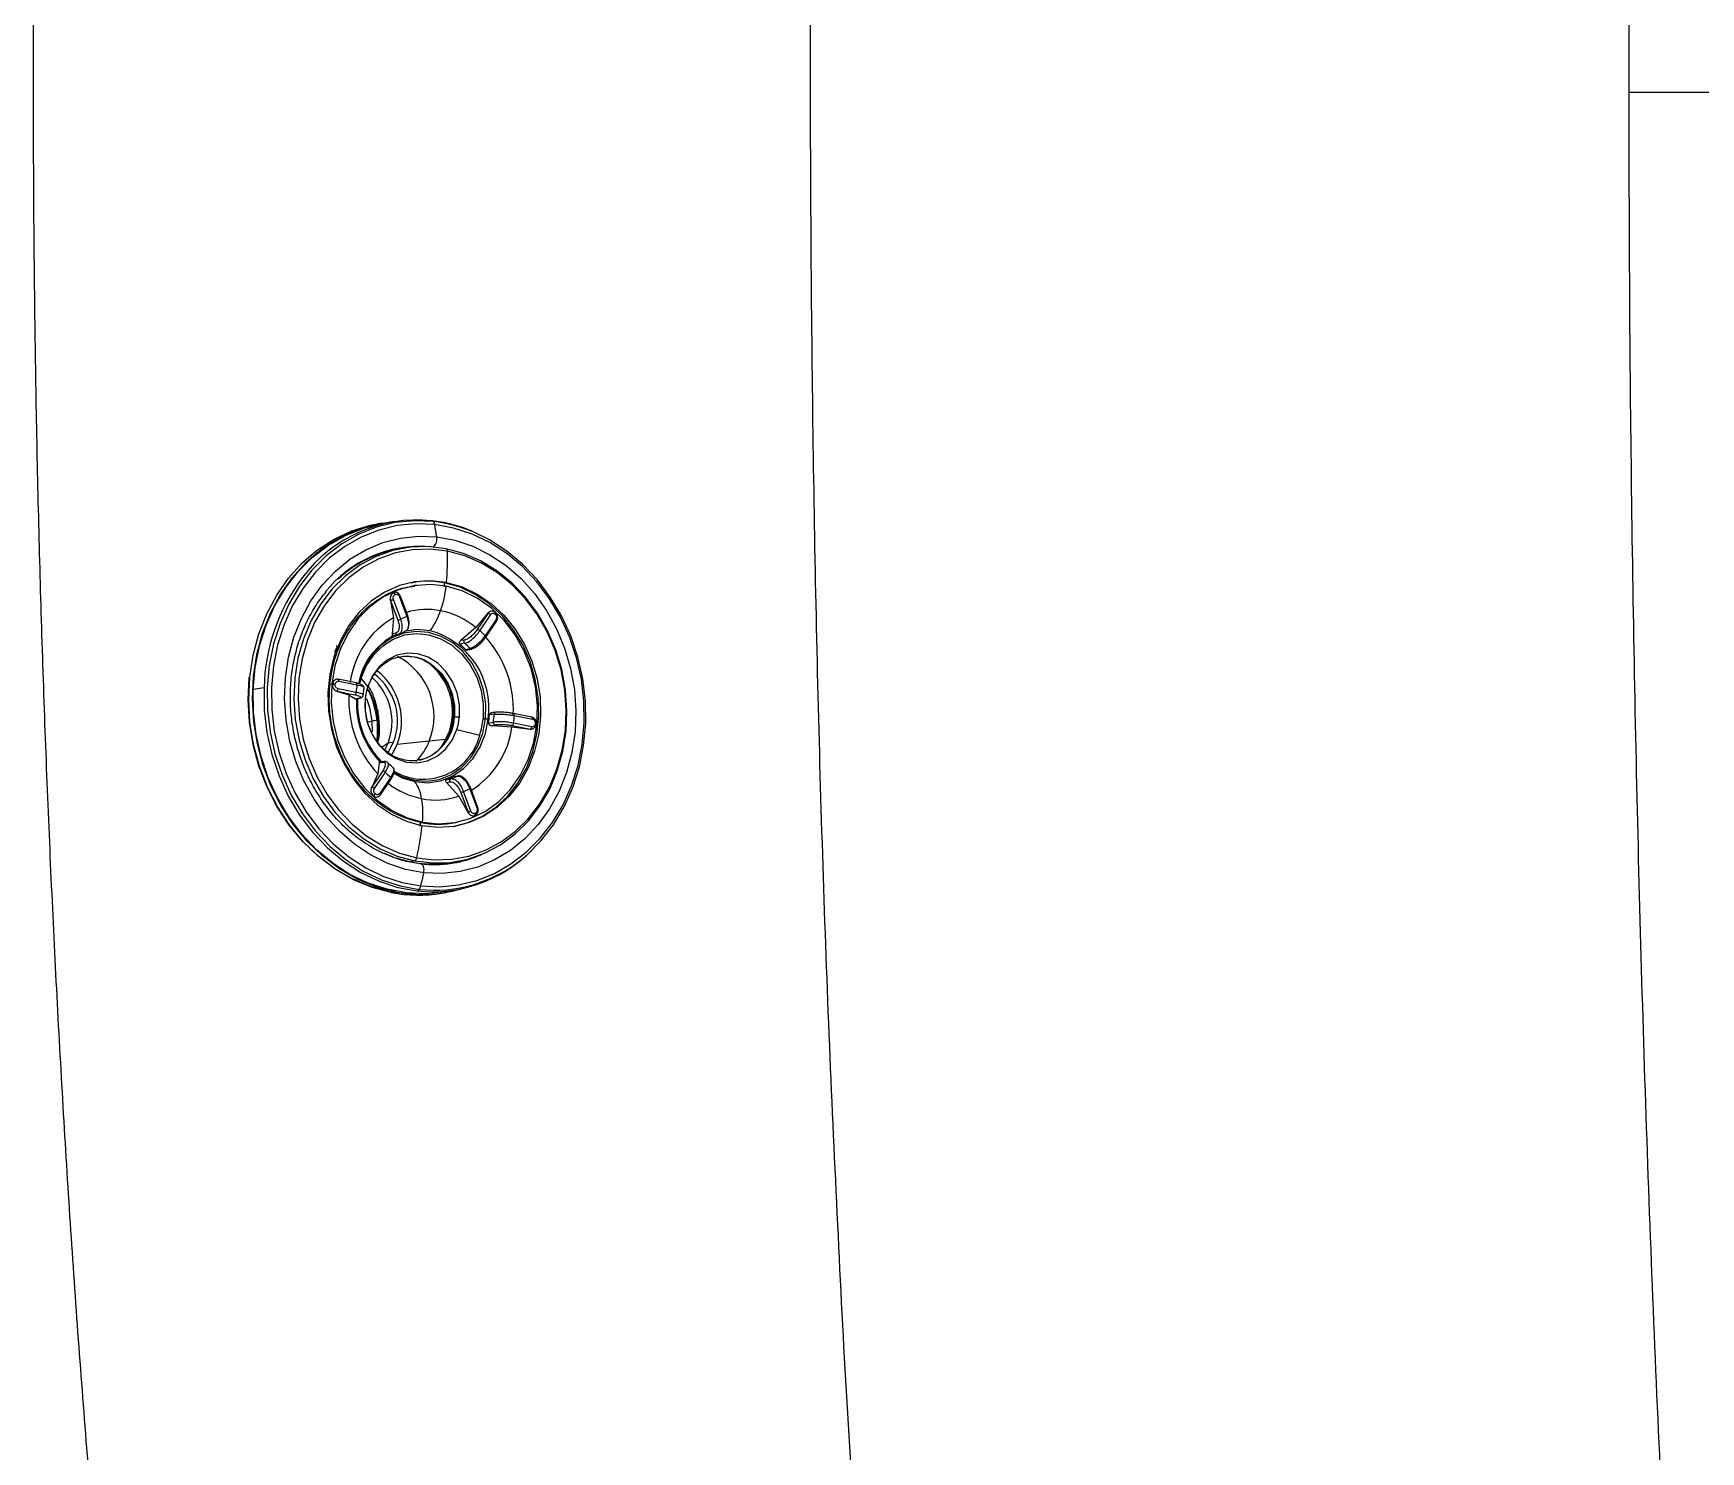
# Model space of a CAD drawing. Extents: x 939 to 1039, y 781 to 934.
# Drawn here: x 998.69 to 1007.59, y 815.24 to 822.81 of the extents above; entities that cross this region are included whole.
import ezdxf

# ---------------------------------------------------------------- set-up
doc = ezdxf.new("R2010")
doc.units = 0
doc.header["$MEASUREMENT"] = 0
doc.layers.add('1', color=4, linetype='Continuous')

# ---------------------------------------------------------------- blocks, each defined once
blk = doc.blocks.new('Envoy')
at = {"layer": '1', "color": 3, "linetype": 'Continuous', "lineweight": 25}
for p, q in [((61.8982, 21.0231), (61.8781, 21.0196)), ((61.9564, 21.0293), (61.8988, 21.0193)), ((62.0346, 20.8919), (62.0118, 20.8887)), ((61.9626, 20.651), (61.9642, 20.6517)), ((61.9715, 20.641), (61.9731, 20.6417)), ((62.0854, 20.6909), (62.0753, 20.6895)), ((62.2458, 20.7058), (62.2357, 20.7041)), ((61.9458, 20.6165), (61.947, 20.6106)), ((61.9474, 20.6107), (61.9458, 20.6165)), ((61.947, 20.6106), (61.9474, 20.6107)), ((61.947, 20.6106), (61.9631, 20.5184)), ((61.9474, 20.6107), (61.9861, 20.505)), ((62.0013, 20.5101), (61.9626, 20.6158)), ((61.9953, 20.6302), (62.034, 20.5244)), ((61.9962, 20.6387), (61.9988, 20.6332)), ((62.039, 20.5274), (62.0004, 20.6332)), ((61.9631, 20.5184), (61.9556, 20.4324)), ((62.4014, 20.4661), (62.3216, 20.3961)), ((62.4668, 20.5417), (62.4014, 20.4661)), ((62.4673, 20.5417), (62.4092, 20.4549)), ((62.4232, 20.4484), (62.4813, 20.5352)), ((62.5099, 20.5089), (62.4518, 20.4221)), ((62.4556, 20.4144), (62.5136, 20.5013)), ((62.4707, 20.546), (62.4668, 20.5417)), ((62.4668, 20.5417), (62.4673, 20.5417)), ((62.4673, 20.5417), (62.4707, 20.546)), ((62.505, 20.5378), (62.5064, 20.5365)), ((62.5083, 20.5442), (62.5069, 20.5455)), ((62.5136, 20.5365), (62.5074, 20.5446)), ((62.5148, 20.5054), (62.5121, 20.5004)), ((61.9734, 20.4358), (61.9556, 20.4324)), ((61.9825, 20.4282), (61.9609, 20.4241)), ((61.9871, 20.429), (61.9966, 20.4349)), ((62.0299, 20.4478), (62.0325, 20.4511)), ((62.3418, 20.3816), (62.3156, 20.3779)), ((62.3394, 20.3986), (62.3216, 20.3961)), ((61.6503, 20.3372), (61.6621, 20.3631)), ((61.6621, 20.3636), (61.6624, 20.3641)), ((62.3475, 20.3486), (62.3719, 20.3538)), ((62.3598, 20.3467), (62.3804, 20.3511)), ((61.8251, 20.151), (61.7905, 20.1962)), ((61.2719, 20.1448), (61.2142, 20.1348)), ((61.6334, 20.1642), (61.6231, 20.1625)), ((61.6372, 20.1624), (61.6374, 20.1644)), ((61.652, 20.1613), (61.6522, 20.1633)), ((61.6547, 20.1277), (61.6594, 20.126)), ((61.6598, 20.1261), (61.6547, 20.1277)), ((61.6594, 20.126), (61.6598, 20.1261)), ((61.6594, 20.126), (61.725, 20.1065)), ((61.6598, 20.1261), (61.7565, 20.1072)), ((61.661, 20.1904), (61.6663, 20.1899)), ((61.7636, 20.1198), (61.6669, 20.1387)), ((61.7639, 20.171), (61.6672, 20.1899)), ((61.671, 20.1794), (61.7677, 20.1605)), ((61.7251, 20.1065), (61.7623, 20.0845)), ((61.7795, 20.0883), (61.7623, 20.0845)), ((61.7632, 20.084), (61.7831, 20.0885)), ((61.8251, 19.9628), (61.8479, 19.9668)), ((61.8479, 19.9668), (61.8498, 19.9103)), ((62.4702, 19.9552), (62.4956, 19.9608)), ((62.5, 20.0037), (62.4748, 20.0005)), ((62.4874, 19.9428), (62.5047, 19.9466)), ((62.4874, 19.9428), (62.5951, 19.9365)), ((62.5951, 19.9365), (62.6926, 19.9241)), ((62.5963, 19.9431), (62.693, 19.9242)), ((62.7001, 19.9368), (62.6033, 19.9557)), ((62.7004, 19.988), (62.6037, 20.0069)), ((62.6074, 19.9964), (62.7041, 19.9775)), ((62.6994, 19.9881), (62.7045, 19.9865)), ((62.7115, 19.9821), (62.7045, 19.9865)), ((62.719, 19.9549), (62.7188, 19.9529)), ((62.7245, 19.9507), (62.7247, 19.9527)), ((61.9336, 19.8483), (61.9016, 19.8276)), ((61.9169, 19.8134), (61.9336, 19.8483)), ((61.9629, 19.854), (61.9336, 19.8483)), ((61.9531, 19.7864), (61.9826, 19.8427)), ((62.1532, 19.8593), (61.9826, 19.8427)), ((62.2412, 19.869), (62.1532, 19.8593)), ((62.2695, 19.9224), (62.2464, 19.8691)), ((62.3007, 19.9225), (62.4229, 19.8925)), ((62.693, 19.9242), (62.6926, 19.9241)), ((62.6926, 19.9241), (62.6982, 19.9238)), ((62.6982, 19.9238), (62.693, 19.9242)), ((61.9107, 19.7511), (61.8842, 19.7476)), ((61.8792, 19.6847), (61.8467, 19.6137)), ((61.9052, 19.7006), (61.8471, 19.6138)), ((61.8612, 19.6073), (61.9192, 19.6941)), ((61.8864, 19.7448), (61.8792, 19.6847)), ((61.8864, 19.7448), (61.9042, 19.7472)), ((61.9478, 19.6678), (61.8897, 19.581)), ((62.3034, 19.6732), (62.2791, 19.6693)), ((61.8444, 19.6088), (61.8471, 19.6138)), ((61.8467, 19.6137), (61.8444, 19.6088)), ((61.8471, 19.6138), (61.8467, 19.6137)), ((61.8661, 19.5784), (61.8647, 19.5797)), ((61.892, 19.5724), (61.8885, 19.5682)), ((61.8935, 19.5733), (61.9516, 19.6602)), ((62.2427, 19.6533), (62.269, 19.658)), ((62.2455, 19.6395), (62.2634, 19.6427)), ((62.2455, 19.6395), (62.3109, 19.567)), ((62.3218, 19.5867), (62.3605, 19.4809)), ((62.3757, 19.486), (62.337, 19.5918)), ((62.3697, 19.6061), (62.4084, 19.5004)), ((62.4134, 19.5034), (62.3748, 19.6091)), ((61.8552, 19.5686), (61.8538, 19.5699)), ((62.311, 19.567), (62.3601, 19.4808)), ((62.2953, 19.4267), (62.3052, 19.4287)), ((62.3605, 19.4809), (62.3601, 19.4808)), ((62.3601, 19.4808), (62.363, 19.4755)), ((62.363, 19.4755), (62.3605, 19.4809)), ((62.3986, 19.4635), (62.397, 19.4628)), ((62.3996, 19.4752), (62.398, 19.4745)), ((62.0757, 19.2212), (62.0529, 19.2165)), ((62.3028, 19.2177), (62.3253, 19.2224)), ((61.9508, 19.0525), (61.9709, 19.056)), ((62.2211, 19.0493), (62.2412, 19.0528)), ((62.2405, 19.0567), (62.2982, 19.0667))]:
    blk.add_line(p, q, dxfattribs=at)
at = {"layer": '1', "color": 3, "linetype": 'Continuous', "lineweight": 25, "flags": 128}
for points in [[(61.1956, 20.2013), (61.2138, 20.3184), (61.2441, 20.4314), (61.2862, 20.5386), (61.3394, 20.6385), (61.4029, 20.7296), (61.4759, 20.8105), (61.5573, 20.8801), (61.6458, 20.9373), (61.7402, 20.9815), (61.8392, 21.0117), (61.8781, 21.0196)], [(61.9709, 19.056), (61.8687, 19.0832), (61.7694, 19.1244), (61.6745, 19.1789), (61.5854, 19.246), (61.5033, 19.3246), (61.4295, 19.4136), (61.365, 19.5117), (61.3108, 19.6174), (61.2676, 19.7293), (61.2362, 19.8457), (61.2169, 19.9649), (61.2101, 20.0852), (61.2158, 20.2048), (61.2339, 20.3219), (61.2642, 20.4349), (61.3063, 20.5421), (61.3595, 20.642), (61.423, 20.7331), (61.496, 20.814), (61.5774, 20.8836), (61.6659, 20.9409), (61.7603, 20.985), (61.8593, 21.0152), (61.9613, 21.0313), (61.9752, 21.0324)], [(61.2142, 20.1348), (61.2251, 20.2531), (61.2482, 20.3683), (61.2834, 20.4786), (61.33, 20.5825), (61.3874, 20.6785), (61.4547, 20.7652), (61.531, 20.8412), (61.6151, 20.9056), (61.7059, 20.9573), (61.802, 20.9955), (61.8988, 21.0193)], [(62.1763, 21.0308), (62.0736, 21.0353), (61.9719, 21.0253), (61.8725, 21.0012), (61.7771, 20.9632), (61.6869, 20.9118), (61.6033, 20.8479), (61.5275, 20.7724), (61.4606, 20.6863), (61.4036, 20.5909), (61.3573, 20.4877), (61.3224, 20.378), (61.2994, 20.2636), (61.2886, 20.1461), (61.2903, 20.0272), (61.3043, 19.9086), (61.3304, 19.792), (61.3684, 19.6793), (61.4175, 19.5719), (61.4772, 19.4715), (61.5465, 19.3795), (61.6245, 19.2973), (61.7099, 19.2261), (61.8016, 19.1669), (61.8982, 19.1206), (61.9983, 19.0878), (62.1005, 19.0691)], [(62.1831, 21.0148), (62.0822, 21.0191), (61.9822, 21.0094), (61.8847, 20.9856), (61.7909, 20.9483), (61.7023, 20.8979), (61.6202, 20.8351), (61.5457, 20.7609), (61.48, 20.6763), (61.424, 20.5826), (61.3786, 20.4812), (61.3443, 20.3735), (61.3217, 20.2611), (61.3111, 20.1457), (61.3127, 20.0289), (61.3264, 19.9124), (61.3521, 19.7979), (61.3894, 19.6871), (61.4377, 19.5816), (61.4963, 19.483), (61.5644, 19.3927), (61.641, 19.312), (61.7249, 19.242), (61.815, 19.1839), (61.9099, 19.1383), (62.0082, 19.1062), (62.1086, 19.0878)], [(62.1086, 19.0878), (62.2095, 19.0834), (62.3094, 19.0932), (62.407, 19.1169), (62.5008, 19.1542), (62.5894, 19.2047), (62.6715, 19.2674), (62.7459, 19.3417), (62.8116, 19.4262), (62.8676, 19.5199), (62.9131, 19.6213), (62.9474, 19.729), (62.97, 19.8414), (62.9806, 19.9568), (62.979, 20.0737), (62.9652, 20.1902), (62.9395, 20.3046), (62.9023, 20.4154), (62.854, 20.5209), (62.7953, 20.6195), (62.7272, 20.7098), (62.6507, 20.7906), (62.5667, 20.8605), (62.4767, 20.9187), (62.3818, 20.9642), (62.2834, 20.9964), (62.1831, 21.0148)], [(62.1242, 19.1575), (62.0271, 19.1755), (61.9322, 19.2075), (61.8408, 19.2527), (61.7545, 19.3106), (61.6745, 19.3802), (61.6021, 19.4604), (61.5386, 19.55), (61.4848, 19.6475), (61.4416, 19.7515), (61.4098, 19.8601), (61.3898, 19.9719), (61.3819, 20.0849), (61.3862, 20.1974), (61.4027, 20.3077), (61.4312, 20.4139), (61.4711, 20.5145), (61.5219, 20.6078), (61.5827, 20.6924), (61.6526, 20.7668), (61.7305, 20.8301), (61.8152, 20.881), (61.9052, 20.919), (61.9993, 20.9433), (62.0959, 20.9535), (62.1934, 20.9496)], [(62.1934, 20.9496), (62.2905, 20.9315), (62.3854, 20.8996), (62.4768, 20.8543), (62.5631, 20.7964), (62.6431, 20.7268), (62.7155, 20.6466), (62.779, 20.557), (62.8328, 20.4595), (62.876, 20.3556), (62.9078, 20.2469), (62.9278, 20.1352), (62.9357, 20.0221), (62.9314, 19.9096), (62.9149, 19.7994), (62.8864, 19.6931), (62.8465, 19.5925), (62.7957, 19.4992), (62.7349, 19.4147), (62.665, 19.3402), (62.5871, 19.277), (62.5024, 19.226), (62.4124, 19.1881), (62.3183, 19.1638), (62.2217, 19.1535), (62.1242, 19.1575)], [(62.644, 19.2274), (62.6735, 19.252), (62.7493, 19.3276), (62.8162, 19.4137), (62.8732, 19.509), (62.9195, 19.6123), (62.9544, 19.7219), (62.9774, 19.8363), (62.9882, 19.9538), (62.9866, 20.0728), (62.9726, 20.1914), (62.9464, 20.3079), (62.9085, 20.4207), (62.8593, 20.5281), (62.7996, 20.6285), (62.7303, 20.7204), (62.6524, 20.8026), (62.5669, 20.8738), (62.4752, 20.933), (62.3906, 20.9744)], [(62.2432, 20.8859), (62.148, 20.8973), (62.053, 20.8942), (61.9598, 20.8767), (61.87, 20.8451), (61.7852, 20.8), (61.7068, 20.7421), (61.6361, 20.6725), (61.5744, 20.5922), (61.5227, 20.5027), (61.4819, 20.4056), (61.4527, 20.3024), (61.4356, 20.195), (61.4308, 20.0851), (61.4386, 19.9747), (61.4586, 19.8657), (61.4907, 19.7598), (61.5342, 19.659), (61.5884, 19.565), (61.6523, 19.4793), (61.725, 19.4034), (61.805, 19.3387), (61.8912, 19.2862), (61.9819, 19.2468), (62.0757, 19.2212)], [(62.2513, 20.8727), (62.1578, 20.8838), (62.0645, 20.8808), (61.973, 20.8636), (61.8848, 20.8326), (61.8015, 20.7883), (61.7245, 20.7315), (61.6551, 20.663), (61.5945, 20.5842), (61.5438, 20.4964), (61.5037, 20.4009), (61.475, 20.2996), (61.4582, 20.1941), (61.4535, 20.0862), (61.4611, 19.9778), (61.4808, 19.8707), (61.5123, 19.7668), (61.555, 19.6678), (61.6082, 19.5754), (61.671, 19.4913), (61.7424, 19.4168), (61.821, 19.3532), (61.9056, 19.3016), (61.9947, 19.2629), (62.0868, 19.2378)], [(62.1316, 20.8978), (62.0707, 20.8981), (61.9905, 20.8894)], [(62.0757, 19.2212), (62.1709, 19.2099), (62.2659, 19.213), (62.3591, 19.2304), (62.4488, 19.262), (62.5336, 19.3071), (62.612, 19.365), (62.6827, 19.4347), (62.7444, 19.5149), (62.7961, 19.6044), (62.8369, 19.7015), (62.8662, 19.8047), (62.8833, 19.9121), (62.888, 20.022), (62.8803, 20.1324), (62.8602, 20.2414), (62.8282, 20.3473), (62.7847, 20.4481), (62.7305, 20.5421), (62.6665, 20.6278), (62.5939, 20.7037), (62.5138, 20.7684), (62.4277, 20.821), (62.3369, 20.8603), (62.2432, 20.8859)], [(62.0868, 19.2378), (62.1803, 19.2267), (62.2736, 19.2297), (62.3651, 19.2469), (62.4532, 19.2779), (62.5365, 19.3222), (62.6135, 19.379), (62.6829, 19.4474), (62.7436, 19.5262), (62.7943, 19.6141), (62.8344, 19.7095), (62.8631, 19.8108), (62.8799, 19.9163), (62.8846, 20.0242), (62.877, 20.1327), (62.8573, 20.2397), (62.8258, 20.3437), (62.7831, 20.4427), (62.7299, 20.535), (62.6671, 20.6192), (62.5957, 20.6937), (62.5171, 20.7573), (62.4325, 20.8089), (62.3434, 20.8475), (62.2513, 20.8727)], [(62.2458, 20.7058), (62.161, 20.715), (62.0766, 20.7095), (61.9946, 20.6894), (61.9167, 20.6552), (61.8447, 20.6076), (61.7802, 20.5478), (61.7247, 20.4769), (61.6793, 20.3968), (61.6451, 20.309), (61.6229, 20.2156), (61.6132, 20.1186), (61.6161, 20.0203), (61.6316, 19.9229), (61.6594, 19.8284), (61.6988, 19.739), (61.749, 19.6567), (61.8088, 19.5834), (61.877, 19.5207), (61.9519, 19.4699), (62.0319, 19.4323), (62.1152, 19.4086)], [(62.2439, 20.6865), (62.1576, 20.6955), (62.0717, 20.6887), (61.9886, 20.6665), (61.9102, 20.6292), (61.8385, 20.5778), (61.7751, 20.5136), (61.7218, 20.4382), (61.6798, 20.3534), (61.65, 20.2613), (61.6334, 20.1642)], [(62.2458, 20.7058), (62.3291, 20.6821), (62.4091, 20.6445), (62.484, 20.5938), (62.5522, 20.531), (62.612, 20.4577), (62.6622, 20.3755), (62.7016, 20.2861), (62.7294, 20.1916), (62.7449, 20.0941), (62.7478, 19.9958), (62.7381, 19.8989), (62.7159, 19.8055), (62.6817, 19.7177), (62.6363, 19.6375), (62.5808, 19.5667), (62.5163, 19.5068), (62.4443, 19.4593), (62.3664, 19.4251), (62.2844, 19.405), (62.2, 19.3995), (62.1152, 19.4086)], [(62.2837, 19.4048), (62.3564, 19.4233), (62.4343, 19.4575), (62.5062, 19.5051), (62.5707, 19.5649), (62.6263, 19.6358), (62.6716, 19.7159), (62.7058, 19.8037), (62.728, 19.8971), (62.7378, 19.9941), (62.7349, 20.0924), (62.7193, 20.1899), (62.6915, 20.2843), (62.6521, 20.3737), (62.6019, 20.456), (62.5421, 20.5293), (62.474, 20.592), (62.3991, 20.6428), (62.319, 20.6804), (62.2357, 20.7041)], [(62.7279, 19.9503), (62.731, 20.0501), (62.7206, 20.15), (62.697, 20.2477), (62.6606, 20.3406), (62.6123, 20.4266), (62.5535, 20.5035), (62.4855, 20.5694), (62.4099, 20.6227), (62.3288, 20.662), (62.2439, 20.6865)], [(61.9953, 20.6302), (61.997, 20.6309), (61.9984, 20.6316), (61.9994, 20.6322), (62.0001, 20.6327), (62.0004, 20.6331), (62.0002, 20.6333), (61.9997, 20.6333), (61.9988, 20.6332)], [(62.4545, 19.9783), (62.4556, 20.0565), (62.4436, 20.1342), (62.4188, 20.2085), (62.3821, 20.2765), (62.3352, 20.3357), (62.2796, 20.3836), (62.2176, 20.4186), (62.1515, 20.4392), (62.0839, 20.4447), (62.0174, 20.4349), (61.9545, 20.41), (61.8976, 20.3712), (61.849, 20.3198), (61.8105, 20.2579), (61.7835, 20.1878), (61.7781, 20.1663)], [(61.7905, 20.1962), (61.8185, 20.2625), (61.8573, 20.3207), (61.9055, 20.3684), (61.9612, 20.404), (62.0223, 20.4262), (62.0866, 20.434), (62.1517, 20.4271), (62.2151, 20.406), (62.2744, 20.3712), (62.3274, 20.3243), (62.3722, 20.2668), (62.407, 20.201), (62.4305, 20.1293), (62.4419, 20.0544), (62.4407, 19.9791)], [(62.1581, 20.4489), (62.089, 20.4545), (62.0297, 20.4466)], [(62.3142, 19.9877), (62.3143, 20.053), (62.302, 20.1175), (62.2777, 20.1781), (62.2427, 20.2315), (62.1988, 20.2753), (62.148, 20.3071), (62.093, 20.3255), (62.0365, 20.3294), (61.9814, 20.3188), (61.9303, 20.2941), (61.8858, 20.2565), (61.8501, 20.208), (61.8251, 20.151)], [(61.9953, 20.3101), (62.0215, 20.3135), (62.0756, 20.31), (62.1283, 20.2927), (62.1769, 20.2623), (62.2191, 20.2206), (62.2527, 20.1695), (62.276, 20.1116), (62.2879, 20.0498), (62.2878, 19.9873)], [(62.0846, 19.0429), (62.0473, 19.044), (61.9442, 19.0569), (61.8426, 19.084), (61.7439, 19.125), (61.6496, 19.1792), (61.5609, 19.2458), (61.4793, 19.3239), (61.4059, 19.4124), (61.3418, 19.5099), (61.2879, 19.6151), (61.245, 19.7264), (61.2138, 19.8421), (61.1946, 19.9606), (61.1878, 20.0802), (61.1934, 20.1991)], [(61.9508, 19.0525), (61.8486, 19.0797), (61.7493, 19.1209), (61.6544, 19.1754), (61.5653, 19.2425), (61.4832, 19.3211), (61.4094, 19.4101), (61.3449, 19.5081), (61.2907, 19.6139), (61.2475, 19.7258), (61.2161, 19.8422), (61.1968, 19.9614), (61.19, 20.0817), (61.1956, 20.2013)], [(61.1956, 20.2013), (61.1947, 20.2011), (61.194, 20.2009), (61.1934, 20.2006), (61.1931, 20.2003), (61.1929, 20.2001), (61.1929, 20.1997), (61.1931, 20.1994), (61.1934, 20.1991)], [(62.2405, 19.0567), (62.2373, 19.0561), (62.1349, 19.0462), (62.0315, 19.0506), (61.9287, 19.0695), (61.8279, 19.1025), (61.7306, 19.1491), (61.6383, 19.2087), (61.5523, 19.2804), (61.4738, 19.3631), (61.4041, 19.4557), (61.344, 19.5567), (61.2945, 19.6648), (61.2563, 19.7783), (61.23, 19.8957), (61.2159, 20.015), (61.2142, 20.1348)], [(61.2719, 20.1448), (61.2735, 20.0251), (61.2876, 19.9057), (61.3139, 19.7884), (61.3521, 19.6749), (61.4016, 19.5668), (61.4617, 19.4657), (61.5315, 19.3731), (61.6099, 19.2904), (61.696, 19.2187), (61.7883, 19.1591), (61.8855, 19.1125), (61.9863, 19.0795), (62.0891, 19.0607)], [(61.6334, 20.1642), (61.6302, 20.0644), (61.6406, 19.9645), (61.6643, 19.8668), (61.7007, 19.7739), (61.7489, 19.6879), (61.8078, 19.611), (61.8758, 19.5451), (61.9513, 19.4918), (62.0325, 19.4525), (62.1173, 19.428)], [(61.8116, 20.0858), (61.8115, 20.0205), (61.8238, 19.956), (61.8481, 19.8954), (61.8831, 19.842), (61.9271, 19.7982), (61.9778, 19.7664), (62.0328, 19.748), (62.0893, 19.7441), (62.1444, 19.7547), (62.1956, 19.7794), (62.24, 19.817), (62.2757, 19.8655), (62.3007, 19.9225)], [(61.8183, 20.0871), (61.8346, 20.0389), (61.8479, 19.9668)], [(61.8748, 19.9697), (61.8759, 19.8929), (61.8733, 19.8674)], [(61.964, 19.6938), (62.0061, 19.6719), (62.0722, 19.6513), (62.1398, 19.6458), (62.2063, 19.6557), (62.2692, 19.6805), (62.3261, 19.7194), (62.3747, 19.7707), (62.4132, 19.8327), (62.4402, 19.9028), (62.4545, 19.9783)], [(62.0771, 19.6437), (62.1461, 19.638), (62.2141, 19.6481), (62.2784, 19.6735), (62.3365, 19.7132), (62.3862, 19.7657), (62.4255, 19.829), (62.4531, 19.9006), (62.4677, 19.9779)], [(62.1173, 19.428), (62.2037, 19.419), (62.2895, 19.4258), (62.3726, 19.448), (62.4511, 19.4853), (62.5228, 19.5367), (62.5861, 19.6009), (62.6395, 19.6763), (62.6815, 19.7611), (62.7112, 19.8532), (62.7279, 19.9503)], [(62.7238, 19.9501), (62.7243, 19.9504), (62.7245, 19.9507), (62.7244, 19.951), (62.7239, 19.9514), (62.723, 19.9518), (62.7219, 19.9522), (62.7205, 19.9525), (62.7188, 19.9529)], [(61.9333, 19.7986), (61.9356, 19.8019), (61.9629, 19.854)], [(62.2151, 19.8249), (62.2355, 19.8555), (62.261, 19.9134)], [(61.9636, 19.6889), (62.0095, 19.6647), (62.0771, 19.6437)], [(61.9142, 19.2597), (61.9555, 19.2434), (62.0529, 19.2165)], [(62.1242, 19.1575), (62.1254, 19.1666), (62.1256, 19.1758), (62.1247, 19.1844), (62.1227, 19.192), (62.1197, 19.1982), (62.116, 19.2026), (62.1117, 19.205), (62.107, 19.2053)]]:
    blk.add_lwpolyline(points, dxfattribs=at)
at = {"layer": '1', "color": 3, "linetype": 'Continuous', "lineweight": 25}
for centre, radius, start, end in [((62.0877, 20.2782), 0.7612, 84.13586, 143.52638), ((62.1671, 21.024), 0.0116, 36.4829, 97.86528), ((62.1487, 21.0098), 0.0347, 8.23006, 37.27671), ((62.086, 20.2532), 0.7829, 67.10665, 83.37707), ((60.9081, 20.7789), 1.2966, 7.56603, 10.48331), ((62.1426, 20.9373), 0.0523, 307.03168, 13.57677), ((62.1044, 20.252), 0.6468, 85.69461, 141.68438), ((62.1054, 20.2493), 0.6463, 98.32699, 132.72648), ((62.2409, 20.8754), 0.0107, 345.12994, 77.84076), ((60.6821, 20.8412), 1.5696, 355.0528, 1.15014), ((62.2903, 20.1191), 1.0188, 143.10666, 178.55295), ((61.9573, 20.6374), 0.0146, 14.53955, 68.88359), ((61.9589, 20.6381), 0.0147, 14.5489, 68.88175), ((61.6764, 20.7482), 0.5709, 340.27815, 353.79859), ((60.6182, 20.8415), 1.6233, 354.47116, 355.14382), ((61.9282, 20.6929), 0.0844, 283.15318, 294.0536), ((62.1405, 20.1856), 0.3771, 78.78543, 106.72203), ((61.8269, 20.6898), 0.4096, 323.96812, 340.86061), ((62.1278, 20.1334), 0.4307, 50.56676, 78.48869), ((62.1963, 20.112), 0.4685, 119.84568, 172.64762), ((61.9669, 20.5872), 0.0845, 283.16413, 294.05587), ((62.1655, 20.1806), 0.3682, 110.93241, 116.48836), ((62.0315, 20.5343), 0.0102, 283.91549, 317.51833), ((62.4658, 20.5202), 0.0215, 44.17227, 86.22031), ((62.5024, 20.5422), 0.00511, 300.24607, 45.38056), ((62.5009, 20.542), 0.00774, 314.91744, 16.20799), ((62.5071, 20.5028), 0.00667, 346.8673, 66.00826), ((62.1362, 20.0986), 0.3668, 116.34683, 169.20093), ((62.0451, 20.0374), 0.4268, 351.98708, 74.65011), ((62.0613, 20.0698), 0.3995, 44.25397, 50.47106), ((62.0867, 20.0743), 0.3993, 44.42148, 50.3022), ((62.4078, 20.4334), 0.0215, 44.16245, 86.24593), ((62.116, 20.086), 0.4751, 45.01729, 49.70437), ((62.4508, 20.4172), 0.00495, 311.99993, 77.85407), ((62.0232, 20.0298), 0.5791, 357.24709, 41.67044), ((61.6457, 20.3352), 0.00501, 316.79647, 23.14212), ((61.6548, 20.3627), 0.00726, 3.18393, 68.03398), ((61.8208, 19.9929), 0.3582, 338.10722, 62.91054), ((61.9522, 20.0169), 0.3256, 341.48098, 60.14084), ((62.186, 20.0702), 0.4151, 162.31914, 166.80157), ((61.639, 19.9626), 0.3159, 338.79566, 48.023), ((61.6715, 19.9678), 0.3129, 338.66822, 52.84058), ((61.6647, 19.9667), 0.3412, 338.69342, 51.91649), ((61.9743, 20.0222), 0.3105, 353.17666, 56.39264), ((61.6402, 20.1016), 0.0609, 78.82812, 92.8778), ((61.6404, 20.1038), 0.0606, 78.79822, 92.90771), ((61.6526, 20.1384), 0.0143, 300.37419, 1.29247), ((61.6637, 20.1824), 0.00793, 337.19483, 70.83044), ((62.3023, 20.0785), 0.578, 177.22281, 222.94217), ((61.7493, 20.1195), 0.0143, 300.3804, 1.27814), ((62.3155, 20.0848), 0.553, 172.1371, 176.37298), ((61.7632, 20.1679), 0.0032, 47.30666, 78.11234), ((61.756, 20.1629), 0.0119, 348.08381, 37.9708), ((62.1299, 20.0542), 0.3198, 162.38568, 174.32493), ((61.4228, 19.9257), 0.4541, 5.56958, 27.17928), ((61.488, 19.9367), 0.3944, 349.16428, 29.88938), ((62.225, 20.0643), 0.4601, 177.35731, 223.88425), ((62.2164, 20.0628), 0.4496, 177.06236, 224.80105), ((62.2086, 20.0616), 0.4383, 176.5979, 225.36883), ((61.8109, 20.0834), 0.00258, 5.56827, 73.34907), ((61.8978, 19.6373), 0.3332, 93.96078, 98.60974), ((62.041, 19.9979), 0.247, 283.90224, 357.53774), ((61.975, 20.0159), 0.309, 342.38544, 354.32342), ((62.2884, 19.9775), 0.00983, 93.91177, 127.01478), ((62.3029, 19.8639), 0.1243, 84.78196, 96.9796), ((61.996, 20.0193), 0.3198, 342.38409, 354.32454), ((62.1278, 19.9975), 0.4712, 302.16224, 352.56676), ((62.0177, 20.0212), 0.4251, 342.3848, 354.3256), ((62.4853, 20.6376), 0.66, 266.13003, 267.32565), ((62.4817, 20.5599), 0.5822, 267.31746, 268.62071), ((62.0104, 20.0243), 0.465, 351.44429, 357.0635), ((62.0361, 20.0287), 0.4645, 351.59629, 356.91423), ((62.5891, 19.9554), 0.0142, 300.35604, 1.29342), ((62.6001, 19.9995), 0.00794, 337.22024, 70.80618), ((62.0555, 20.0314), 0.5531, 352.13586, 356.37094), ((62.6858, 19.9365), 0.0143, 300.38846, 1.27008), ((62.6958, 19.9805), 0.00883, 340.32107, 59.02536), ((62.7199, 19.9486), 0.00631, 39.55667, 97.80054), ((62.1228, 19.9658), 0.3089, 238.93935, 346.27594), ((61.8759, 19.9655), 0.297, 314.11788, 339.04314), ((62.2435, 19.9387), 0.0307, 304.61119, 327.79711), ((61.9038, 19.6791), 0.0215, 44.18362, 86.22477), ((62.255, 20.0302), 0.4751, 225.01729, 229.70437), ((61.9451, 19.6617), 0.00664, 346.6582, 66.23145), ((62.1367, 19.9442), 0.3097, 290.02472, 297.394), ((62.1621, 19.9481), 0.3091, 290.22081, 297.19916), ((61.8457, 19.5923), 0.0215, 44.16923, 86.21971), ((61.8417, 19.5943), 0.0272, 296.28258, 327.50194), ((61.8432, 19.593), 0.0271, 296.25559, 327.51525), ((61.8858, 19.5743), 0.00776, 353.23351, 59.65613), ((62.1984, 19.9735), 0.4291, 232.08653, 258.51474), ((61.8963, 19.5198), 0.2192, 8.71744, 34.4289), ((62.3026, 19.6689), 0.0845, 283.16834, 294.05434), ((62.2058, 19.9349), 0.3673, 290.92633, 296.49445), ((62.3673, 19.616), 0.0102, 283.88046, 317.51408), ((62.1862, 19.9226), 0.3768, 258.7798, 289.32914), ((61.6599, 19.4745), 0.4598, 354.19746, 9.82904), ((62.3413, 19.5631), 0.0844, 283.15082, 294.05328), ((62.4059, 19.5103), 0.0102, 283.98199, 317.4635), ((60.3742, 19.6108), 1.7528, 347.71314, 353.37727), ((60.4088, 19.6037), 1.7078, 353.38216, 354.02502), ((62.1995, 19.8911), 0.4742, 258.79044, 281.65446), ((62.3892, 19.4693), 0.0102, 320.04904, 30.45219), ((62.3908, 19.47), 0.0102, 320.03981, 30.45952), ((62.1749, 19.8332), 0.6287, 258.81261, 281.73837), ((62.0662, 19.2396), 0.0207, 297.28202, 355.09147), ((62.1688, 19.8079), 0.7515, 263.91594, 314.6196), ((62.1819, 19.8019), 0.7373, 263.66567, 308.81302), ((62.1783, 19.828), 0.6268, 263.46833, 294.1011), ((62.1753, 19.8271), 0.6265, 279.89116, 292.48631), ((60.5144, 19.4805), 1.6419, 346.16164, 348.65435), ((62.0946, 19.7803), 0.7419, 258.82029, 279.81807), ((62.1146, 19.7803), 0.7384, 258.77996, 286.03707), ((62.0843, 19.0791), 0.0191, 284.7844, 328.41452), ((62.0551, 19.0999), 0.0548, 325.89054, 347.25288)]:
    blk.add_arc(centre, radius, start, end, dxfattribs=at)
for points, knots in [([(68.7083, 30.3668), (68.692, 29.98), (68.6594, 29.2076), (68.6213, 28.0367), (68.5912, 26.8622), (68.57, 25.6843), (68.5566, 24.5037), (68.5549, 23.7155), (68.5541, 23.3214)], [0, 0, 0, 0, 0.1679758, 0.3353783, 0.5020024, 0.6681431, 0.8340917, 1, 1, 1, 1]), ([(64.2941, 28.994), (64.2797, 28.6073), (64.2508, 27.8362), (64.2203, 26.6732), (64.1988, 25.5121), (64.188, 24.354), (64.1847, 23.2006), (64.1918, 22.1075), (64.2056, 21.075), (64.2257, 20.1025), (64.2538, 19.1358), (64.2893, 18.1751), (64.3342, 17.2215), (64.3815, 16.2729), (64.4252, 15.6491), (64.447, 15.3375)], [0, 0, 0, 0, 0.085562, 0.170651, 0.25526, 0.339391, 0.423039, 0.506249, 0.577272, 0.648062, 0.718668, 0.78913, 0.859483, 0.929807, 1, 1, 1, 1]), ([(60.3908, 15.3175), (60.3562, 15.7287), (60.2871, 16.5517), (60.2046, 17.7959), (60.1376, 19.0479), (60.088, 20.3076), (60.0554, 21.5717), (60.0403, 22.8388), (60.0425, 24.1066), (60.0624, 25.3728), (60.0984, 26.6348), (60.1369, 27.4727), (60.1561, 27.8908)], [0, 0, 0, 0, 0.099139, 0.198449, 0.298334, 0.398443, 0.498741, 0.599157, 0.699622, 0.800006, 0.900206, 1, 1, 1, 1]), ([(68.5541, 23.3214), (68.5547, 22.9676), (68.556, 22.2605), (68.5665, 21.2024), (68.5834, 20.1486), (68.6072, 19.0996), (68.6376, 18.0557), (68.675, 17.0177), (68.7187, 15.9854), (68.7536, 15.3058), (68.771, 14.9654)], [0, 0, 0, 0, 0.1250258, 0.2498358, 0.3744311, 0.4990416, 0.6238336, 0.7488151, 0.8741974, 1, 1, 1, 1]), ([(68.5541, 23.3214), (68.715, 23.3214), (69.0349, 23.3214), (69.5322, 23.3214), (70.0377, 23.3214), (70.5518, 23.3214), (71.0726, 23.3214), (71.5988, 23.3214), (72.1286, 23.3214), (72.6601, 23.3214), (73.1914, 23.3214), (73.7203, 23.3214), (74.2449, 23.3214), (74.7632, 23.3214), (75.2735, 23.3214), (75.7739, 23.3214), (76.2645, 23.3214), (76.579, 23.3214), (76.7368, 23.3214)], [0, 0, 0, 0, 0.065947, 0.131118, 0.195528, 0.259211, 0.322219, 0.384622, 0.446509, 0.507989, 0.569184, 0.630221, 0.691231, 0.752342, 0.813675, 0.875339, 0.937423, 1, 1, 1, 1]), ([(62.3067, 21.0064), (62.2776, 21.0145), (62.2318, 21.0273), (62.1853, 21.0333), (62.1684, 21.0355)], [0, 0, 0, 0, 0.636694, 1, 1, 1, 1]), ([(62.3858, 20.9772), (62.3622, 20.9877), (62.3362, 20.9993), (62.3092, 21.0058), (62.3067, 21.0064)], [0, 0, 0, 0, 0.906287, 1, 1, 1, 1]), ([(61.9445, 19.2481), (61.9276, 19.2545), (61.8826, 19.2717), (61.8129, 19.3125), (61.7367, 19.3685), (61.6665, 19.4349), (61.6031, 19.5102), (61.5476, 19.5933), (61.5006, 19.683), (61.463, 19.7781), (61.4353, 19.8771), (61.4178, 19.9786), (61.4108, 20.0811), (61.4144, 20.1832), (61.4286, 20.2833), (61.4531, 20.3799), (61.4873, 20.4719), (61.5316, 20.5571), (61.5705, 20.6185), (61.5969, 20.6481), (61.6029, 20.6548)], [0, 0, 0, 0, 0.0354517, 0.0949501, 0.1543528, 0.2136749, 0.2729352, 0.3321484, 0.3913281, 0.4504854, 0.5096265, 0.5687549, 0.6278744, 0.6869845, 0.7460924, 0.8052003, 0.8643187, 0.9234569, 0.982634, 1, 1, 1, 1]), ([(61.6231, 20.1625), (61.6293, 20.2033), (61.6417, 20.2849), (61.6862, 20.3974), (61.7478, 20.497), (61.8261, 20.5799), (61.9176, 20.6414), (62.0024, 20.6781), (62.057, 20.6843), (62.0759, 20.6864)], [0, 0, 0, 0, 0.153168, 0.306338, 0.459508, 0.612676, 0.765843, 0.919012, 1, 1, 1, 1]), ([(61.9626, 20.651), (61.9599, 20.6494), (61.9544, 20.6462), (61.9488, 20.6376), (61.9455, 20.6273), (61.9457, 20.6201), (61.9459, 20.6165)], [0, 0, 0, 0, 0.247571, 0.500832, 0.753659, 1, 1, 1, 1]), ([(61.9626, 20.6158), (61.9619, 20.6186), (61.9606, 20.6243), (61.9625, 20.6322), (61.9663, 20.638), (61.9697, 20.64), (61.9715, 20.641)], [0, 0, 0, 0, 0.279486, 0.559039, 0.779436, 1, 1, 1, 1]), ([(61.9962, 20.6387), (61.9944, 20.6415), (61.9907, 20.6472), (61.9823, 20.6524), (61.973, 20.6544), (61.9671, 20.6526), (61.9642, 20.6517)], [0, 0, 0, 0, 0.246582, 0.49937, 0.752584, 1, 1, 1, 1]), ([(61.9731, 20.6417), (61.9755, 20.6424), (61.9803, 20.6437), (61.9872, 20.641), (61.9924, 20.6363), (61.9944, 20.6322), (61.9953, 20.6302)], [0, 0, 0, 0, 0.279653, 0.559214, 0.779539, 1, 1, 1, 1]), ([(61.9929, 20.6445), (61.9923, 20.6452), (61.9899, 20.6481), (61.9863, 20.6504), (61.9834, 20.6512), (61.9832, 20.6513)], [0, 0, 0, 0, 0.22901, 0.933509, 1, 1, 1, 1]), ([(62.2357, 20.7041), (62.1984, 20.7097), (62.1384, 20.7187), (62.0798, 20.7075), (62.0576, 20.7032)], [0, 0, 0, 0, 0.621128, 1, 1, 1, 1]), ([(62.506, 20.5459), (62.5033, 20.5479), (62.4979, 20.5519), (62.4883, 20.5535), (62.4788, 20.5519), (62.4734, 20.5479), (62.4707, 20.546)], [0, 0, 0, 0, 0.247564, 0.500837, 0.753643, 1, 1, 1, 1]), ([(61.9861, 20.505), (61.9886, 20.4967), (61.9935, 20.4801), (61.9928, 20.4579), (61.9864, 20.4412), (61.9778, 20.4376), (61.9734, 20.4358)], [0, 0, 0, 0, 0.249775, 0.500143, 0.75045, 1, 1, 1, 1]), ([(61.9966, 20.4349), (61.9982, 20.4357), (62.0046, 20.439), (62.0095, 20.4552), (62.0101, 20.4808), (62.0043, 20.5003), (62.0013, 20.5101)], [0, 0, 0, 0, 0.095793, 0.397172, 0.698572, 1, 1, 1, 1]), ([(62.034, 20.5244), (62.0369, 20.5147), (62.0427, 20.4952), (62.0423, 20.4692), (62.0354, 20.4499), (62.0262, 20.4461), (62.0216, 20.4442)], [0, 0, 0, 0, 0.25003, 0.500022, 0.750015, 1, 1, 1, 1]), ([(62.0351, 20.4543), (62.037, 20.4562), (62.0413, 20.4604), (62.0427, 20.4685), (62.0434, 20.473)], [0, 0, 0, 0, 0.445279, 1, 1, 1, 1]), ([(62.0434, 20.473), (62.0441, 20.4753), (62.0467, 20.4837), (62.0458, 20.5034), (62.0411, 20.5198), (62.0388, 20.528)], [0, 0, 0, 0, 0.15726, 0.578781, 1, 1, 1, 1]), ([(62.4813, 20.5352), (62.483, 20.5372), (62.4865, 20.5412), (62.4934, 20.5428), (62.4999, 20.5416), (62.5033, 20.5391), (62.505, 20.5378)], [0, 0, 0, 0, 0.279505, 0.559018, 0.779417, 1, 1, 1, 1]), ([(62.5064, 20.5365), (62.5082, 20.5344), (62.5118, 20.5302), (62.5135, 20.522), (62.5129, 20.5146), (62.5109, 20.5108), (62.5099, 20.5089)], [0, 0, 0, 0, 0.279648, 0.559264, 0.779624, 1, 1, 1, 1]), ([(62.5138, 20.5019), (62.5147, 20.5035), (62.5166, 20.5066), (62.5188, 20.5139), (62.5192, 20.5236), (62.5165, 20.533), (62.5126, 20.5396), (62.51, 20.5423), (62.5087, 20.5436)], [0, 0, 0, 0, 0.12859, 0.254062, 0.500399, 0.746563, 0.871797, 1, 1, 1, 1]), ([(61.9556, 20.4324), (61.9553, 20.4308), (61.9545, 20.4276), (61.9552, 20.4249), (61.9564, 20.4235), (61.9575, 20.4231), (61.959, 20.4233), (61.9603, 20.4238), (61.9609, 20.4241)], [0, 0, 0, 0, 0.29826, 0.575125, 0.701524, 0.809421, 0.905733, 1, 1, 1, 1]), ([(61.9734, 20.4358), (61.9738, 20.4348), (61.9746, 20.433), (61.976, 20.4315), (61.9767, 20.4308)], [0, 0, 0, 0, 0.481499, 1, 1, 1, 1]), ([(61.9767, 20.4308), (61.9775, 20.4301), (61.9791, 20.4288), (61.9819, 20.428), (61.9847, 20.428), (61.9863, 20.4287), (61.9871, 20.429)], [0, 0, 0, 0, 0.259438, 0.518971, 0.768509, 1, 1, 1, 1]), ([(61.9928, 20.4309), (62.0012, 20.4349), (62.0119, 20.4401), (62.023, 20.4443), (62.0254, 20.4452)], [0, 0, 0, 0, 0.779536, 1, 1, 1, 1]), ([(62.3216, 20.3961), (62.3199, 20.3946), (62.3165, 20.3917), (62.3141, 20.3872), (62.3132, 20.3838), (62.3133, 20.3815), (62.314, 20.3795), (62.3151, 20.3785), (62.3156, 20.3779)], [0, 0, 0, 0, 0.298275, 0.57509, 0.701473, 0.809384, 0.905754, 1, 1, 1, 1]), ([(62.3375, 20.393), (62.3374, 20.3919), (62.3373, 20.3897), (62.3383, 20.3864), (62.3397, 20.3836), (62.3411, 20.3822), (62.3418, 20.3816)], [0, 0, 0, 0, 0.259476, 0.518937, 0.768538, 1, 1, 1, 1]), ([(62.3394, 20.3986), (62.339, 20.3978), (62.338, 20.3961), (62.3376, 20.3941), (62.3375, 20.393)], [0, 0, 0, 0, 0.481557, 1, 1, 1, 1]), ([(62.4092, 20.4549), (62.4042, 20.4481), (62.3941, 20.4344), (62.3746, 20.4163), (62.3549, 20.4028), (62.3446, 20.4), (62.3394, 20.3986)], [0, 0, 0, 0, 0.249783, 0.500148, 0.750453, 1, 1, 1, 1]), ([(62.3418, 20.3816), (62.3479, 20.3832), (62.3601, 20.3865), (62.3829, 20.4027), (62.4056, 20.4243), (62.4173, 20.4403), (62.4232, 20.4484)], [0, 0, 0, 0, 0.249981, 0.499966, 0.749972, 1, 1, 1, 1]), ([(62.4518, 20.4221), (62.4459, 20.414), (62.4341, 20.398), (62.4114, 20.3764), (62.389, 20.3599), (62.3776, 20.3559), (62.3719, 20.3538)], [0, 0, 0, 0, 0.250037, 0.500041, 0.750033, 1, 1, 1, 1]), ([(62.3867, 20.355), (62.3916, 20.3567), (62.4013, 20.3602), (62.4201, 20.3744), (62.4391, 20.393), (62.4491, 20.4067), (62.4541, 20.4135)], [0, 0, 0, 0, 0.249824, 0.500222, 0.750497, 1, 1, 1, 1]), ([(61.6494, 20.3318), (61.6503, 20.3311), (61.652, 20.3299), (61.6533, 20.3284), (61.6538, 20.3276), (61.6539, 20.3272), (61.6539, 20.3272)], [0, 0, 0, 0, 0.423257, 0.749693, 0.978852, 1, 1, 1, 1]), ([(61.654, 20.3271), (61.6541, 20.3276), (61.6544, 20.3286), (61.6541, 20.3304), (61.6537, 20.3321), (61.653, 20.3337), (61.6522, 20.3352), (61.6512, 20.3364), (61.6506, 20.337), (61.6502, 20.3373)], [0, 0, 0, 0, 0.155249, 0.308482, 0.458954, 0.604843, 0.74451, 0.876499, 1, 1, 1, 1]), ([(61.8135, 20.0836), (61.8147, 20.0932), (61.8184, 20.1218), (61.832, 20.167), (61.857, 20.2153), (61.8902, 20.256), (61.9301, 20.2864), (61.966, 20.3044), (61.9888, 20.3077), (61.9957, 20.3086)], [0, 0, 0, 0, 0.08422, 0.251524, 0.419035, 0.587003, 0.756022, 0.926737, 1, 1, 1, 1]), ([(61.9957, 20.3086), (62.0049, 20.3107), (62.0302, 20.3162), (62.0731, 20.3112), (62.115, 20.2993), (62.1382, 20.2841), (62.1462, 20.2789)], [0, 0, 0, 0, 0.184497, 0.507329, 0.828838, 1, 1, 1, 1]), ([(62.3475, 20.3486), (62.3481, 20.3481), (62.3493, 20.347), (62.3517, 20.3461), (62.3545, 20.3458), (62.3574, 20.3458), (62.3591, 20.3464), (62.3599, 20.3466)], [0, 0, 0, 0, 0.180682, 0.365285, 0.572029, 0.814148, 1, 1, 1, 1]), ([(62.3867, 20.355), (62.3863, 20.3545), (62.3854, 20.3533), (62.3831, 20.3517), (62.3797, 20.3508), (62.3762, 20.3512), (62.3736, 20.3524), (62.3725, 20.3534), (62.3719, 20.3538)], [0, 0, 0, 0, 0.124669, 0.249292, 0.499991, 0.750633, 0.875253, 1, 1, 1, 1]), ([(62.1073, 19.4259), (62.0717, 19.4353), (62.0005, 19.454), (61.9009, 19.5116), (61.8115, 19.5884), (61.7359, 19.6836), (61.677, 19.793), (61.6374, 19.9124), (61.6168, 20.0377), (61.621, 20.1209), (61.6231, 20.1625)], [0, 0, 0, 0, 0.1250006, 0.2500001, 0.3750005, 0.5000009, 0.6249996, 0.7499995, 0.8750013, 1, 1, 1, 1]), ([(61.6372, 20.1624), (61.6371, 20.1588), (61.637, 20.1516), (61.6408, 20.1413), (61.6469, 20.1326), (61.6521, 20.1293), (61.6547, 20.1277)], [0, 0, 0, 0, 0.24754, 0.50081, 0.753639, 1, 1, 1, 1]), ([(61.661, 20.1904), (61.6582, 20.1899), (61.6525, 20.189), (61.645, 20.1831), (61.6394, 20.1748), (61.638, 20.1678), (61.6374, 20.1644)], [0, 0, 0, 0, 0.246603, 0.499367, 0.752595, 1, 1, 1, 1]), ([(61.6669, 20.1387), (61.6644, 20.1395), (61.6596, 20.1412), (61.6546, 20.1475), (61.6519, 20.1545), (61.652, 20.159), (61.652, 20.1613)], [0, 0, 0, 0, 0.279473, 0.559011, 0.779356, 1, 1, 1, 1]), ([(61.6522, 20.1633), (61.6528, 20.1661), (61.654, 20.1716), (61.6592, 20.1771), (61.6651, 20.1798), (61.669, 20.1795), (61.671, 20.1794)], [0, 0, 0, 0, 0.279674, 0.559247, 0.779602, 1, 1, 1, 1]), ([(61.7565, 20.1072), (61.7635, 20.1056), (61.7775, 20.1024), (61.7885, 20.097), (61.7903, 20.0918), (61.7831, 20.0895), (61.7795, 20.0883)], [0, 0, 0, 0, 0.249773, 0.500143, 0.75045, 1, 1, 1, 1]), ([(61.8004, 20.1049), (61.8005, 20.1061), (61.8007, 20.109), (61.7879, 20.1144), (61.7717, 20.118), (61.7636, 20.1198)], [0, 0, 0, 0, 0.246532, 0.623255, 1, 1, 1, 1]), ([(61.8056, 20.1454), (61.8054, 20.1475), (61.8051, 20.1517), (61.7966, 20.1587), (61.7831, 20.1653), (61.7709, 20.1687), (61.7648, 20.1704)], [0, 0, 0, 0, 0.255048, 0.507112, 0.754673, 1, 1, 1, 1]), ([(61.7677, 20.1605), (61.7758, 20.1586), (61.792, 20.155), (61.8049, 20.1494), (61.8047, 20.1469), (61.8046, 20.1458)], [0, 0, 0, 0, 0.371911, 0.743788, 1, 1, 1, 1]), ([(61.8017, 20.103), (61.8025, 20.1146), (61.8036, 20.1295), (61.8057, 20.1441), (61.8061, 20.1473)], [0, 0, 0, 0, 0.779596, 1, 1, 1, 1]), ([(61.8291, 20.1511), (61.8368, 20.1381), (61.8587, 20.1015), (61.8683, 20.0583), (61.8744, 20.0304)], [0, 0, 0, 0, 0.355291, 1, 1, 1, 1]), ([(61.7795, 20.0883), (61.7803, 20.0882), (61.7821, 20.088), (61.7838, 20.0886), (61.7846, 20.0889)], [0, 0, 0, 0, 0.48143, 1, 1, 1, 1]), ([(61.7849, 20.089), (61.7873, 20.0899), (61.792, 20.0917), (61.7971, 20.0955), (61.8005, 20.0999), (61.8012, 20.1029), (61.8015, 20.1044)], [0, 0, 0, 0, 0.249082, 0.500219, 0.751225, 1, 1, 1, 1]), ([(62.1, 19.7596), (62.0908, 19.7576), (62.0655, 19.7521), (62.0224, 19.7567), (61.9735, 19.7724), (61.9278, 19.8003), (61.8874, 19.8384), (61.8543, 19.8851), (61.8297, 19.9382), (61.8149, 19.9955), (61.8106, 20.0448), (61.8128, 20.0739), (61.8135, 20.0836)], [0, 0, 0, 0, 0.064297, 0.176798, 0.288841, 0.39984, 0.509835, 0.619126, 0.727998, 0.836628, 0.94509, 1, 1, 1, 1]), ([(61.8777, 20.0288), (61.8807, 20.0023), (61.8869, 19.9467), (61.888, 19.8862), (61.8783, 19.8573), (61.8776, 19.8552)], [0, 0, 0, 0, 0.4596, 0.961505, 1, 1, 1, 1]), ([(62.4702, 19.9552), (62.4701, 19.9544), (62.47, 19.9528), (62.4709, 19.9505), (62.4724, 19.9484), (62.4754, 19.9459), (62.4804, 19.9434), (62.485, 19.943), (62.4874, 19.9428)], [0, 0, 0, 0, 0.0940235, 0.1900799, 0.297732, 0.4236972, 0.7010131, 1, 1, 1, 1]), ([(62.4943, 20.0118), (62.4919, 20.0118), (62.4872, 20.0118), (62.4818, 20.0096), (62.4783, 20.0072), (62.4764, 20.0052), (62.4751, 20.0029), (62.4749, 20.0013), (62.4748, 20.0005)], [0, 0, 0, 0, 0.299022, 0.576209, 0.702282, 0.809948, 0.906017, 1, 1, 1, 1]), ([(62.508, 20.0138), (62.507, 20.0137), (62.5006, 20.0129), (62.4943, 20.0121), (62.4891, 20.0115)], [0, 0, 0, 0, 0.167222, 1, 1, 1, 1]), ([(62.5046, 19.9466), (62.504, 19.9468), (62.5027, 19.9472), (62.5002, 19.9488), (62.4976, 19.9517), (62.4961, 19.9553), (62.4955, 19.9585), (62.4956, 19.96), (62.4956, 19.9608)], [0, 0, 0, 0, 0.124695, 0.249317, 0.499933, 0.750687, 0.875325, 1, 1, 1, 1]), ([(62.6033, 19.9557), (62.5939, 19.9574), (62.5751, 19.9606), (62.5435, 19.9634), (62.5146, 19.9638), (62.502, 19.9618), (62.4956, 19.9608)], [0, 0, 0, 0, 0.250029, 0.500042, 0.750032, 1, 1, 1, 1]), ([(62.5062, 20.0134), (62.5053, 20.0129), (62.5036, 20.0119), (62.5017, 20.0095), (62.5004, 20.0067), (62.5001, 20.0047), (62.5, 20.0037)], [0, 0, 0, 0, 0.259447, 0.518949, 0.768488, 1, 1, 1, 1]), ([(62.5, 20.0037), (62.5062, 20.0041), (62.5188, 20.0049), (62.5476, 20.0039), (62.5792, 20.0012), (62.598, 19.998), (62.6074, 19.9964)], [0, 0, 0, 0, 0.249986, 0.499972, 0.749972, 1, 1, 1, 1]), ([(62.5047, 19.9466), (62.51, 19.9475), (62.5208, 19.9491), (62.5454, 19.9491), (62.5723, 19.9472), (62.5883, 19.9445), (62.5963, 19.9431)], [0, 0, 0, 0, 0.24981, 0.50021, 0.750485, 1, 1, 1, 1]), ([(62.5114, 20.0139), (62.5106, 20.014), (62.5088, 20.0143), (62.5071, 20.0137), (62.5062, 20.0134)], [0, 0, 0, 0, 0.48157, 1, 1, 1, 1]), ([(62.6027, 20.007), (62.5947, 20.0084), (62.5787, 20.0112), (62.5519, 20.0139), (62.5274, 20.0151), (62.5167, 20.0143), (62.5114, 20.0139)], [0, 0, 0, 0, 0.249771, 0.500139, 0.750452, 1, 1, 1, 1]), ([(62.6982, 19.9238), (62.7014, 19.9243), (62.7078, 19.9254), (62.7158, 19.9313), (62.7218, 19.9397), (62.7231, 19.9467), (62.7238, 19.9501)], [0, 0, 0, 0, 0.246559, 0.499334, 0.752602, 1, 1, 1, 1]), ([(62.7188, 19.9529), (62.7182, 19.9501), (62.717, 19.9446), (62.7119, 19.9391), (62.7059, 19.9364), (62.702, 19.9367), (62.7001, 19.9368)], [0, 0, 0, 0, 0.2796793, 0.5592579, 0.7795977, 1, 1, 1, 1]), ([(62.7247, 19.9529), (62.7248, 19.9548), (62.725, 19.9586), (62.7237, 19.9663), (62.7198, 19.9752), (62.7133, 19.9821), (62.7071, 19.9858), (62.7036, 19.9868), (62.7019, 19.9873)], [0, 0, 0, 0, 0.126343, 0.250384, 0.495776, 0.743201, 0.86986, 1, 1, 1, 1]), ([(62.7041, 19.9775), (62.7066, 19.9767), (62.7114, 19.975), (62.7164, 19.9687), (62.7191, 19.9617), (62.719, 19.9572), (62.719, 19.9549)], [0, 0, 0, 0, 0.279472, 0.55901, 0.77943, 1, 1, 1, 1]), ([(62.2647, 19.9106), (62.2639, 19.9078), (62.2581, 19.887), (62.2413, 19.8572), (62.2221, 19.8351), (62.2142, 19.826)], [0, 0, 0, 0, 0.083541, 0.620661, 1, 1, 1, 1]), ([(62.2603, 19.9126), (62.257, 19.9033), (62.2472, 19.8759), (62.2327, 19.8466), (62.2185, 19.8306), (62.2163, 19.828)], [0, 0, 0, 0, 0.301449, 0.889752, 1, 1, 1, 1]), ([(61.9042, 19.7472), (61.9046, 19.7478), (61.9055, 19.7489), (61.9077, 19.7505), (61.9096, 19.7509), (61.9109, 19.7511)], [0, 0, 0, 0, 0.256939, 0.513671, 1, 1, 1, 1]), ([(61.932, 19.7452), (61.9292, 19.7474), (61.9237, 19.7517), (61.9151, 19.7515), (61.9108, 19.7514)], [0, 0, 0, 0, 0.496795, 1, 1, 1, 1]), ([(62.2142, 19.826), (62.211, 19.8219), (62.1971, 19.8041), (62.1652, 19.7823), (62.1297, 19.7638), (62.1069, 19.7606), (62.1, 19.7596)], [0, 0, 0, 0, 0.107361, 0.472661, 0.841648, 1, 1, 1, 1]), ([(61.8885, 19.748), (61.8882, 19.7481), (61.8871, 19.7485), (61.8862, 19.7478), (61.8863, 19.7458), (61.8864, 19.7448)], [0, 0, 0, 0, 0.1801246, 0.5748416, 1, 1, 1, 1]), ([(61.9042, 19.7472), (61.9083, 19.7471), (61.9165, 19.7468), (61.9203, 19.7365), (61.9171, 19.7206), (61.9091, 19.7073), (61.9052, 19.7006)], [0, 0, 0, 0, 0.249812, 0.500226, 0.750488, 1, 1, 1, 1]), ([(61.9192, 19.6941), (61.9238, 19.7019), (61.9331, 19.7174), (61.9377, 19.7358), (61.9338, 19.7418), (61.932, 19.7446)], [0, 0, 0, 0, 0.347221, 0.694402, 1, 1, 1, 1]), ([(61.9618, 19.7181), (61.9537, 19.725), (61.9434, 19.734), (61.9337, 19.7438), (61.9315, 19.746)], [0, 0, 0, 0, 0.779256, 1, 1, 1, 1]), ([(61.9606, 19.7188), (61.9625, 19.7159), (61.9663, 19.71), (61.9617, 19.6911), (61.9524, 19.6756), (61.9478, 19.6678)], [0, 0, 0, 0, 0.325693, 0.662818, 1, 1, 1, 1]), ([(61.9515, 19.6604), (61.9551, 19.6667), (61.9622, 19.6791), (61.967, 19.6964), (61.9671, 19.7108), (61.9627, 19.7162), (61.9606, 19.7189)], [0, 0, 0, 0, 0.247166, 0.494803, 0.746011, 1, 1, 1, 1]), ([(62.3142, 19.6715), (62.3133, 19.6721), (62.3117, 19.6734), (62.3088, 19.6742), (62.3059, 19.6742), (62.3043, 19.6735), (62.3034, 19.6732)], [0, 0, 0, 0, 0.2594138, 0.5189351, 0.7684655, 1, 1, 1, 1]), ([(62.3034, 19.6732), (62.3089, 19.6729), (62.3198, 19.6722), (62.3391, 19.6574), (62.3573, 19.6347), (62.3656, 19.6157), (62.3697, 19.6061)], [0, 0, 0, 0, 0.249972, 0.49996, 0.749967, 1, 1, 1, 1]), ([(62.3653, 19.629), (62.3642, 19.6309), (62.3586, 19.6415), (62.3453, 19.6578), (62.3295, 19.6697), (62.3171, 19.6743), (62.3114, 19.6742), (62.3086, 19.6741)], [0, 0, 0, 0, 0.070197, 0.372985, 0.680222, 0.837982, 1, 1, 1, 1]), ([(61.8444, 19.6088), (61.8436, 19.6055), (61.842, 19.5989), (61.8431, 19.588), (61.8469, 19.5776), (61.8515, 19.5724), (61.8538, 19.5699)], [0, 0, 0, 0, 0.246651, 0.499518, 0.752678, 1, 1, 1, 1]), ([(61.8647, 19.5797), (61.8629, 19.5818), (61.8592, 19.586), (61.8575, 19.5942), (61.8581, 19.6016), (61.8602, 19.6054), (61.8612, 19.6073)], [0, 0, 0, 0, 0.2796563, 0.5592637, 0.7796253, 1, 1, 1, 1]), ([(61.8897, 19.581), (61.888, 19.579), (61.8845, 19.575), (61.8776, 19.5734), (61.8711, 19.5746), (61.8677, 19.5771), (61.8661, 19.5784)], [0, 0, 0, 0, 0.279476, 0.558986, 0.779419, 1, 1, 1, 1]), ([(61.8752, 19.5615), (61.8771, 19.5619), (61.8808, 19.5627), (61.8859, 19.5655), (61.8905, 19.5693), (61.8927, 19.5725), (61.8938, 19.5741)], [0, 0, 0, 0, 0.2501492, 0.5002707, 0.7499436, 1, 1, 1, 1]), ([(62.2427, 19.6533), (62.2421, 19.653), (62.2409, 19.6524), (62.2398, 19.6512), (62.2393, 19.6496), (62.2396, 19.6471), (62.2412, 19.6436), (62.244, 19.6409), (62.2455, 19.6395)], [0, 0, 0, 0, 0.094236, 0.190497, 0.298283, 0.424541, 0.701575, 1, 1, 1, 1]), ([(62.2634, 19.6427), (62.2631, 19.6435), (62.2627, 19.645), (62.2626, 19.6482), (62.2633, 19.652), (62.2652, 19.6552), (62.2672, 19.6572), (62.2684, 19.6577), (62.269, 19.658)], [0, 0, 0, 0, 0.1246726, 0.2492944, 0.4999068, 0.7506099, 0.8752798, 1, 1, 1, 1]), ([(62.2634, 19.6427), (62.2684, 19.6426), (62.2784, 19.6425), (62.2955, 19.6301), (62.3113, 19.6109), (62.3183, 19.5947), (62.3218, 19.5867)], [0, 0, 0, 0, 0.249817, 0.500228, 0.750487, 1, 1, 1, 1]), ([(62.337, 19.5918), (62.3329, 19.6013), (62.3247, 19.6204), (62.3065, 19.6431), (62.2868, 19.6577), (62.2749, 19.6579), (62.269, 19.658)], [0, 0, 0, 0, 0.250021, 0.500037, 0.750024, 1, 1, 1, 1]), ([(62.375, 19.6083), (62.3732, 19.613), (62.3704, 19.6201), (62.3666, 19.6267), (62.3653, 19.629)], [0, 0, 0, 0, 0.65354, 1, 1, 1, 1]), ([(61.8552, 19.5686), (61.8578, 19.5666), (61.8632, 19.5626), (61.8725, 19.5609), (61.8816, 19.5625), (61.8862, 19.5663), (61.8885, 19.5682)], [0, 0, 0, 0, 0.247696, 0.50106, 0.753813, 1, 1, 1, 1]), ([(62.398, 19.4745), (62.3956, 19.4738), (62.3907, 19.4725), (62.3838, 19.4752), (62.3786, 19.4799), (62.3767, 19.484), (62.3757, 19.486)], [0, 0, 0, 0, 0.27966, 0.559261, 0.779592, 1, 1, 1, 1]), ([(62.4084, 19.5004), (62.4091, 19.4975), (62.4105, 19.4919), (62.4085, 19.484), (62.4047, 19.4782), (62.4013, 19.4762), (62.3996, 19.4752)], [0, 0, 0, 0, 0.279423, 0.55899, 0.779392, 1, 1, 1, 1]), ([(62.3997, 19.4645), (62.4013, 19.4654), (62.4045, 19.4671), (62.4096, 19.4722), (62.4142, 19.4804), (62.4158, 19.49), (62.4151, 19.4977), (62.414, 19.5014), (62.4134, 19.5032)], [0, 0, 0, 0, 0.130795, 0.257973, 0.505852, 0.750807, 0.874351, 1, 1, 1, 1]), ([(62.363, 19.4755), (62.3652, 19.4727), (62.3696, 19.4671), (62.3785, 19.4621), (62.3881, 19.4601), (62.394, 19.4619), (62.397, 19.4628)], [0, 0, 0, 0, 0.246615, 0.499383, 0.75259, 1, 1, 1, 1]), ([(62.3986, 19.4635), (62.4012, 19.4651), (62.4066, 19.4683), (62.4115, 19.4753), (62.4126, 19.4804), (62.4129, 19.4822)], [0, 0, 0, 0, 0.394665, 0.798469, 1, 1, 1, 1]), ([(62.1099, 19.2053), (62.095, 19.2074), (62.051, 19.2135), (61.9952, 19.2266), (61.9558, 19.2433), (61.9445, 19.2481)], [0, 0, 0, 0, 0.266533, 0.78863, 1, 1, 1, 1])]:
    blk.add_open_spline(points, degree=3, knots=knots, dxfattribs=at)

msp = doc.modelspace()

# ---------------------------------------------------------------- block references
at = {"layer": '1'}
msp.add_blockref('Envoy', (938.6538, 799.1744), dxfattribs=at)

doc.saveas('drawing.dxf')
